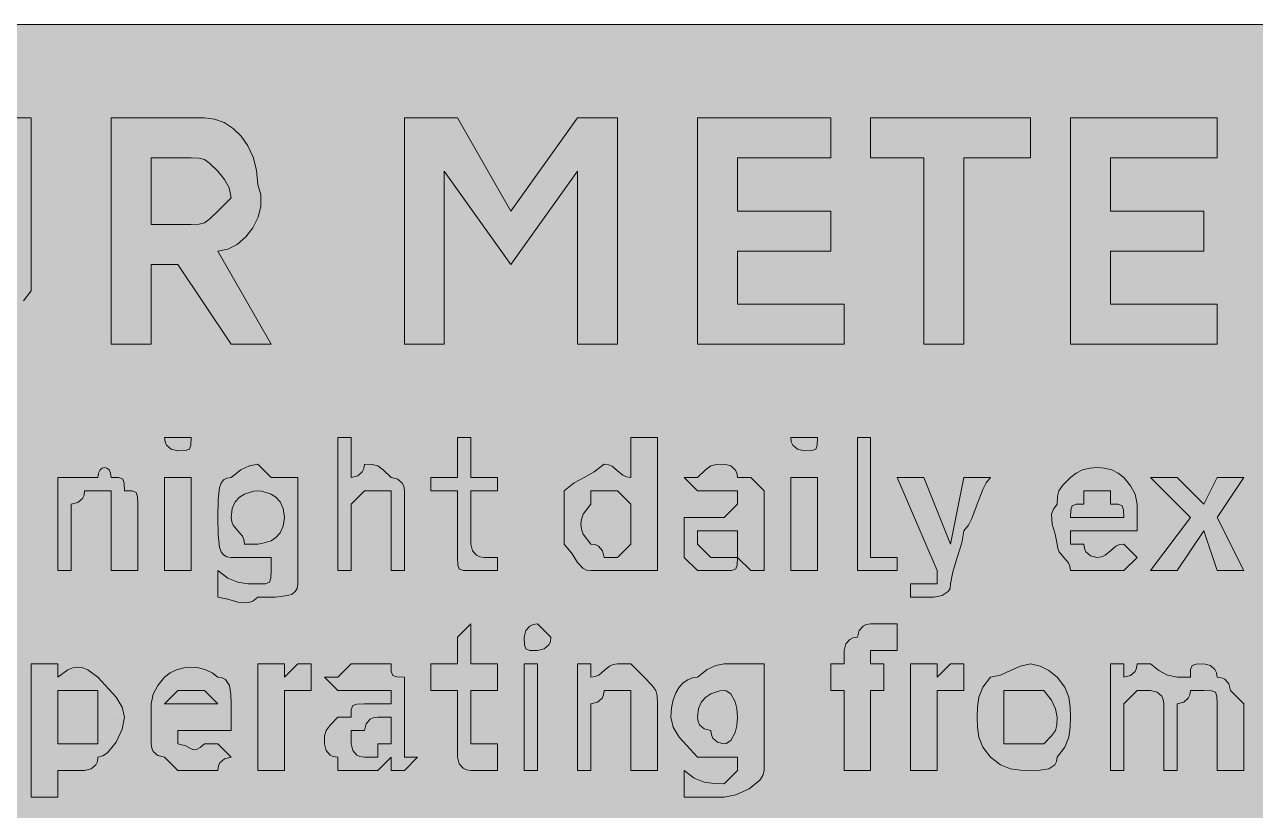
# Model space of a CAD drawing. Header units: metres. Extents: x 10 to 558, y 11 to 259.
# Drawn here: x 253.9 to 364.8, y 188.4 to 259.2 of the extents above; entities that cross this region are included whole.
import ezdxf

# ---------------------------------------------------------------- set-up
doc = ezdxf.new("R2010")
doc.units = ezdxf.units.M
for name, color, linetype, true_color in [('FILL_BLUE_0000FF', 7, 'Continuous', 0x0000ff), ('FILL_WHITE_FFFFFF', 7, 'Continuous', 0xffffff), ('STROKE_WHITE_FFFFFF', 7, 'Continuous', 0xffffff)]:
    doc.layers.add(name, color=color, linetype=linetype, true_color=true_color)

msp = doc.modelspace()

# ---------------------------------------------------------------- hatches: boundary and pattern name
at = {"layer": 'FILL_BLUE_0000FF', "true_color": 0x0000ff}
h = msp.add_hatch(color=7, dxfattribs=at)
h.dxf.hatch_style = 1
h.paths.add_polyline_path([(551.8, 259.15), (552.54, 258.99), (553.8, 258.45), (554.83, 257.68), (555.75, 256.8), (556.54, 256.3), (557.14, 255.71), (557.56, 255.07), (557.85, 254.4), (558.11, 253.09), (558.15, 252), (558.15, 18), (558.15, 15.6), (557.44, 14.72), (556.95, 13.95), (556.46, 13.41), (556.15, 13.25), (555.75, 13.2), (555.3, 12.41), (554.83, 11.81), (554.34, 11.39), (553.8, 11.1), (552.54, 10.84), (550.95, 10.8), (16.95, 10.8), (13.35, 10.8), (13.3, 11.2), (13.14, 11.51), (12.6, 12), (11.83, 12.49), (10.95, 13.2), (10.26, 14.12), (9.9, 15.15), (9.77, 16.41), (9.75, 18), (9.75, 252), (9.75, 254.4), (9.8, 254.8), (9.94, 255.11), (10.35, 255.6), (10.76, 256.09), (10.9, 256.4), (10.95, 256.8), (11.83, 256.99), (12.6, 257.4), (13.35, 258), (14.25, 258.19), (15.15, 258.6), (16.05, 259.01), (16.95, 259.2), (550.95, 259.2), (551.8, 259.15)])
at = {"layer": 'FILL_WHITE_FFFFFF', "true_color": 0xffffff}
h = msp.add_hatch(color=7, dxfattribs=at)
h.dxf.hatch_style = 1
h.paths.add_polyline_path([(242.55, 237.6), (242.55, 236.4), (242.6, 236), (242.74, 235.71), (243.15, 235.35), (243.75, 235.2), (245.55, 233.55), (246.45, 233.01), (247.35, 232.8), (248.23, 233.01), (249, 233.55), (249.54, 234.32), (249.75, 235.2), (250.44, 235.22), (250.8, 235.35), (250.93, 235.71), (250.95, 236.4), (250.95, 237.6), (250.95, 250.8), (254.55, 250.8), (254.55, 237.6), (254.55, 235.2), (253.84, 234.3), (253.35, 233.4), (252.86, 232.5), (252.15, 231.6), (251.65, 231.2), (251.06, 230.91), (249.75, 230.55), (247.35, 230.4), (245.57, 230.42), (243.9, 230.55), (242.46, 230.91), (241.85, 231.2), (241.35, 231.6), (241.16, 232.5), (240.75, 233.4), (240.34, 234.3), (240.15, 235.2), (239.75, 235.25), (239.46, 235.41), (239.1, 235.95), (238.97, 236.72), (238.95, 237.6), (238.95, 250.8), (242.55, 250.8), (242.55, 237.6)])
h = msp.add_hatch(color=7, dxfattribs=at)
h.dxf.hatch_style = 1
h.paths.add_polyline_path([(270.15, 250.8), (271.05, 250.69), (271.91, 250.37), (272.72, 249.85), (273.45, 249.15), (274.06, 248.28), (274.54, 247.26), (274.84, 246.09), (274.95, 244.8), (275.24, 243.85), (275.23, 242.85), (274.97, 241.85), (274.5, 240.9), (273.86, 240.07), (273.09, 239.4), (272.24, 238.96), (271.35, 238.8), (276.15, 230.4), (272.55, 230.4), (267.75, 237.6), (265.35, 237.6), (265.35, 230.4), (261.75, 230.4), (261.75, 250.8), (270.15, 250.8)])
h.paths.add_polyline_path([(269.66, 241.22), (270.15, 241.35), (270.64, 241.71), (271.35, 242.4), (272.55, 243.6), (272.36, 244.48), (271.95, 245.25), (271.35, 246), (270.64, 246.69), (270.15, 247.05), (269.66, 247.18), (268.95, 247.2), (265.35, 247.2), (265.35, 241.2), (268.95, 241.2), (269.66, 241.22)], flags=16)
h = msp.add_hatch(color=7, dxfattribs=at)
h.dxf.hatch_style = 1
h.paths.add_polyline_path([(288.15, 250.8), (292.95, 250.8), (297.75, 242.4), (303.75, 250.8), (307.35, 250.8), (307.35, 230.4), (303.75, 230.4), (303.75, 246), (297.75, 237.6), (291.75, 246), (291.75, 230.4), (288.15, 230.4), (288.15, 250.8)])
h = msp.add_hatch(color=7, dxfattribs=at)
h.dxf.hatch_style = 1
h.paths.add_polyline_path([(314.55, 250.8), (326.55, 250.8), (326.55, 247.2), (318.15, 247.2), (318.15, 242.4), (326.55, 242.4), (326.55, 238.8), (318.15, 238.8), (318.15, 234), (327.75, 234), (327.75, 230.4), (314.55, 230.4), (314.55, 250.8)])
h = msp.add_hatch(color=7, dxfattribs=at)
h.dxf.hatch_style = 1
h.paths.add_polyline_path([(344.55, 247.2), (338.55, 247.2), (338.55, 230.4), (334.95, 230.4), (334.95, 247.2), (330.15, 247.2), (330.15, 250.8), (344.55, 250.8), (344.55, 247.2)])
h = msp.add_hatch(color=7, dxfattribs=at)
h.dxf.hatch_style = 1
h.paths.add_polyline_path([(348.15, 250.8), (361.35, 250.8), (361.35, 247.2), (351.75, 247.2), (351.75, 242.4), (360.15, 242.4), (360.15, 238.8), (351.75, 238.8), (351.75, 234), (361.35, 234), (361.35, 230.4), (348.15, 230.4), (348.15, 250.8)])
h = msp.add_hatch(color=7, dxfattribs=at)
h.dxf.hatch_style = 1
h.paths.add_polyline_path([(268.93, 221.31), (268.8, 220.95), (268.44, 220.82), (267.75, 220.8), (267.15, 220.95), (266.74, 221.31), (266.6, 221.6), (266.55, 222), (267.75, 222), (268.95, 222), (268.93, 221.31)])
h = msp.add_hatch(color=7, dxfattribs=at)
h.dxf.hatch_style = 1
h.paths.add_polyline_path([(286.95, 217.2), (285.75, 217.2), (284.55, 217.2), (283.35, 216), (283.35, 210), (282.15, 210), (282.15, 222), (283.35, 222), (283.35, 218.4), (283.95, 218.55), (284.36, 218.91), (284.5, 219.2), (284.55, 219.6), (285.26, 219.58), (285.75, 219.45), (286.24, 219.09), (286.95, 218.4), (287.55, 218.25), (287.96, 217.89), (288.1, 217.6), (288.15, 217.2), (288.15, 216), (288.15, 210), (286.95, 210), (286.95, 216), (286.95, 217.2)])
h = msp.add_hatch(color=7, dxfattribs=at)
h.dxf.hatch_style = 1
h.paths.add_polyline_path([(294.3, 211.8), (294.66, 211.39), (294.95, 211.25), (295.35, 211.2), (296.55, 211.2), (296.55, 210), (294.15, 210), (293.46, 210.02), (293.1, 210.15), (292.97, 210.51), (292.95, 211.2), (292.95, 217.2), (290.55, 217.2), (290.55, 218.4), (292.95, 218.4), (292.95, 222), (294.15, 222), (294.15, 218.4), (296.55, 218.4), (296.55, 217.2), (294.15, 217.2), (294.15, 212.4), (294.3, 211.8)])
h = msp.add_hatch(color=7, dxfattribs=at)
h.dxf.hatch_style = 1
h.paths.add_polyline_path([(306.15, 210), (304.95, 210), (304.55, 210.05), (304.24, 210.21), (303.75, 210.75), (303.26, 211.52), (302.55, 212.4), (302.55, 217.2), (303.45, 217.91), (304.35, 218.4), (305.25, 218.89), (306.15, 219.6), (306.55, 219.55), (306.86, 219.41), (307.35, 219), (307.84, 218.59), (308.15, 218.45), (308.55, 218.4), (308.55, 222), (310.95, 222), (310.95, 210), (308.55, 210), (307.35, 210), (306.15, 210)])
h.paths.add_polyline_path([(308.55, 213.6), (308.55, 214.8), (308.55, 216), (307.35, 217.2), (304.95, 217.2), (304.95, 216), (304.27, 215.1), (304.11, 214.65), (304.05, 214.2), (304.11, 213.75), (304.27, 213.3), (304.95, 212.4), (305.35, 212.35), (305.64, 212.21), (306, 211.8), (306.15, 211.2), (307.35, 211.2), (308.55, 212.4), (308.55, 213.6)], flags=16)
h = msp.add_hatch(color=7, dxfattribs=at)
h.dxf.hatch_style = 1
h.paths.add_polyline_path([(325.33, 221.31), (325.2, 220.95), (324.84, 220.82), (324.15, 220.8), (323.55, 220.95), (323.14, 221.31), (323, 221.6), (322.95, 222), (324.15, 222), (325.35, 222), (325.33, 221.31)])
h = msp.add_hatch(color=7, dxfattribs=at)
h.dxf.hatch_style = 1
h.paths.add_polyline_path([(328.95, 222), (330.15, 222), (330.15, 212.4), (330.15, 211.2), (331.35, 211.2), (332.55, 211.2), (332.55, 210), (331.35, 210), (330.15, 210), (328.95, 210), (328.95, 211.2), (328.95, 222)])
h = msp.add_hatch(color=7, dxfattribs=at)
h.dxf.hatch_style = 1
h.paths.add_polyline_path([(278.55, 210), (278.55, 208.8), (278.49, 208.4), (278.32, 208.11), (278.04, 207.89), (277.65, 207.75), (276.52, 207.62), (274.95, 207.6), (274.5, 207.26), (274.05, 207.09), (273.15, 207.15), (272.25, 207.43), (271.35, 207.6), (271.35, 210), (272.25, 209.31), (273.15, 208.95), (274.05, 208.82), (274.95, 208.8), (275.64, 208.82), (276, 208.95), (276.13, 209.31), (276.15, 210), (276.15, 211.2), (274.95, 211.2), (272.55, 211.2), (272.15, 211.26), (271.86, 211.42), (271.64, 211.71), (271.5, 212.1), (271.37, 213.22), (271.35, 214.8), (271.37, 216.37), (271.5, 217.5), (271.64, 217.89), (271.86, 218.17), (272.15, 218.34), (272.55, 218.4), (273.43, 219.09), (274.2, 219.45), (274.95, 219.6), (276.15, 218.4), (277.35, 218.4), (278.55, 218.4), (278.55, 210)])
h.paths.add_polyline_path([(273.75, 216.9), (273.31, 216.61), (272.92, 216.19), (272.65, 215.59), (272.55, 214.8), (272.6, 214.4), (272.74, 214.09), (273.15, 213.6), (273.56, 213.11), (273.7, 212.8), (273.75, 212.4), (274.95, 212.4), (275.32, 212.44), (276.15, 212.7), (276.59, 212.99), (276.97, 213.41), (277.25, 214.01), (277.35, 214.8), (277.25, 215.59), (276.97, 216.19), (276.59, 216.61), (276.15, 216.9), (275.32, 217.16), (274.95, 217.2), (274.57, 217.16), (273.75, 216.9)], flags=16)
h = msp.add_hatch(color=7, dxfattribs=at)
h.dxf.hatch_style = 1
h.paths.add_polyline_path([(318, 210.15), (317.64, 210.02), (316.95, 210), (315.75, 210), (314.55, 210), (313.35, 211.2), (313.35, 212.4), (313.35, 214.8), (314.55, 214.8), (315.75, 214.8), (316.95, 214.8), (318.15, 216), (318.15, 217.2), (316.95, 217.2), (315.75, 217.2), (314.55, 217.2), (313.35, 218.4), (314.55, 218.4), (315.26, 219.09), (315.75, 219.45), (316.24, 219.58), (316.95, 219.6), (317.55, 219.45), (317.96, 219.09), (318.1, 218.8), (318.15, 218.4), (319.35, 218.4), (320.55, 217.2), (320.55, 214.8), (320.55, 212.4), (320.55, 211.2), (320.55, 210), (319.35, 210), (318.15, 211.2), (318.13, 210.51), (318, 210.15)])
h.paths.add_polyline_path([(318.15, 212.4), (318.15, 213.6), (316.95, 213.6), (315.75, 213.6), (314.55, 213.6), (314.55, 212.4), (315.75, 211.2), (316.95, 211.2), (318.15, 211.2), (318.15, 212.4)], flags=16)
h = msp.add_hatch(color=7, dxfattribs=at)
h.dxf.hatch_style = 1
h.paths.add_polyline_path([(259.35, 217.2), (259.3, 216.8), (259.16, 216.51), (258.75, 216.15), (258.15, 216), (258.15, 210), (256.95, 210), (256.95, 218.4), (258.15, 218.4), (260.55, 218.4), (260.6, 218.79), (260.74, 219.07), (260.93, 219.24), (261.15, 219.3), (261.37, 219.24), (261.56, 219.07), (261.7, 218.79), (261.75, 218.4), (262.44, 218.38), (262.8, 218.25), (262.93, 217.89), (262.95, 217.2), (263.64, 217.18), (264, 217.05), (264.13, 216.69), (264.15, 216), (264.15, 210), (261.75, 210), (261.75, 216), (261.75, 217.2), (260.55, 217.2), (259.35, 217.2)])
h = msp.add_hatch(color=7, dxfattribs=at)
h.dxf.hatch_style = 1
h.paths.add_polyline_path([(266.55, 210), (266.55, 218.4), (268.95, 218.4), (268.95, 210), (266.55, 210)])
h = msp.add_hatch(color=7, dxfattribs=at)
h.dxf.hatch_style = 1
h.paths.add_polyline_path([(322.95, 210), (322.95, 218.4), (325.35, 218.4), (325.35, 210), (322.95, 210)])
h = msp.add_hatch(color=7, dxfattribs=at)
h.dxf.hatch_style = 1
h.paths.add_polyline_path([(336.15, 210), (332.55, 218.4), (334.95, 218.4), (337.35, 212.4), (338.55, 218.4), (340.95, 218.4), (340.55, 217.9), (340.24, 217.31), (339.75, 216), (339.26, 214.69), (338.95, 214.1), (338.55, 213.6), (338.36, 212.51), (337.95, 211.2), (337.54, 209.89), (337.35, 208.8), (337.3, 208.4), (337.14, 208.11), (336.6, 207.75), (335.83, 207.62), (334.95, 207.6), (333.75, 207.6), (333.75, 208.8), (334.95, 208.8), (336.15, 208.8), (336.15, 210)])
h = msp.add_hatch(color=7, dxfattribs=at)
h.dxf.hatch_style = 1
h.paths.add_polyline_path([(348.1, 210.4), (347.96, 210.71), (347.55, 211.2), (347.14, 211.69), (347, 212), (346.95, 212.4), (346.78, 213.3), (346.5, 214.2), (346.44, 215.1), (346.61, 215.55), (346.95, 216), (346.97, 216.71), (347.1, 217.2), (347.46, 217.69), (348.15, 218.4), (348.65, 218.79), (349.24, 219.07), (349.88, 219.24), (350.55, 219.3), (351.22, 219.24), (351.86, 219.07), (352.45, 218.79), (352.95, 218.4), (353.55, 217.65), (353.96, 216.88), (354.15, 216), (354.15, 213.6), (348.15, 213.6), (348.15, 212.4), (349.35, 212.4), (349.4, 212), (349.54, 211.71), (349.95, 211.35), (350.55, 211.2), (350.95, 211.25), (351.26, 211.39), (351.75, 211.8), (352.24, 212.21), (352.55, 212.35), (352.95, 212.4), (354.15, 211.2), (352.95, 210), (349.35, 210), (348.15, 210), (348.1, 210.4)])
h.paths.add_polyline_path([(352.93, 215.49), (352.8, 215.85), (352.44, 215.98), (351.75, 216), (351.75, 217.2), (349.35, 217.2), (349.35, 216), (348.66, 215.98), (348.3, 215.85), (348.17, 215.49), (348.15, 214.8), (352.95, 214.8), (352.93, 215.49)], flags=16)
h = msp.add_hatch(color=7, dxfattribs=at)
h.dxf.hatch_style = 1
h.paths.add_polyline_path([(360.15, 213.6), (357.75, 210), (355.35, 210), (358.95, 214.8), (355.35, 218.4), (357.75, 218.4), (360.15, 216), (361.35, 218.4), (363.75, 218.4), (361.35, 214.8), (363.75, 210), (361.35, 210), (360.15, 213.6)])
h = msp.add_hatch(color=7, dxfattribs=at)
h.dxf.hatch_style = 1
h.paths.add_polyline_path([(295.35, 194.4), (296.55, 194.4), (296.55, 192), (294.15, 192), (293.75, 192.05), (293.46, 192.19), (293.1, 192.6), (292.95, 193.2), (292.95, 194.4), (292.95, 199.2), (290.55, 199.2), (290.55, 201.6), (292.95, 201.6), (292.95, 204), (294.15, 205.2), (294.15, 201.6), (296.55, 201.6), (296.55, 199.2), (294.15, 199.2), (294.15, 194.4), (295.35, 194.4)])
h = msp.add_hatch(color=7, dxfattribs=at)
h.dxf.hatch_style = 1
h.paths.add_polyline_path([(301.3, 203.6), (301.16, 203.31), (300.75, 202.95), (300.15, 202.8), (299.46, 202.82), (299.1, 202.95), (298.97, 203.31), (298.95, 204), (299.1, 204.6), (299.46, 205.01), (299.75, 205.15), (300.15, 205.2), (301.35, 204), (301.3, 203.6)])
h = msp.add_hatch(color=7, dxfattribs=at)
h.dxf.hatch_style = 1
h.paths.add_polyline_path([(330.15, 192), (327.75, 192), (327.75, 199.2), (326.55, 199.2), (326.55, 201.6), (327.75, 201.6), (327.75, 202.8), (327.9, 203.4), (328.26, 203.81), (328.55, 203.95), (328.95, 204), (329.1, 204.6), (329.46, 205.01), (329.75, 205.15), (330.15, 205.2), (331.35, 205.2), (332.55, 205.2), (332.55, 202.8), (331.35, 202.8), (330.15, 202.8), (330.15, 201.6), (331.35, 201.6), (331.35, 199.2), (330.15, 199.2), (330.15, 192)])
h = msp.add_hatch(color=7, dxfattribs=at)
h.dxf.hatch_style = 1
h.paths.add_polyline_path([(258.3, 201.24), (258.75, 201.3), (259.2, 201.24), (259.65, 201.07), (260.55, 200.4), (262.2, 198.6), (262.74, 197.7), (262.95, 196.8), (262.74, 195.73), (262.2, 194.55), (261.43, 193.59), (261, 193.31), (260.55, 193.2), (260.5, 192.8), (260.36, 192.51), (259.95, 192.15), (259.35, 192), (258.15, 192), (256.95, 192), (256.95, 189.6), (254.55, 189.6), (254.55, 201.6), (256.95, 201.6), (256.95, 200.4), (257.85, 201.07), (258.3, 201.24)])
h.paths.add_polyline_path([(256.95, 195.6), (256.95, 194.4), (259.35, 194.4), (260.55, 194.4), (260.55, 199.2), (258.15, 199.2), (256.95, 199.2), (256.95, 198), (256.95, 195.6)], flags=16)
h = msp.add_hatch(color=7, dxfattribs=at)
h.dxf.hatch_style = 1
h.paths.add_polyline_path([(268.95, 193.95), (269.18, 193.87), (269.44, 193.89), (269.75, 194.06), (270.15, 194.4), (271.35, 194.4), (272.55, 193.2), (271.95, 193.05), (271.54, 192.69), (271.4, 192.4), (271.35, 192), (267.75, 192), (266.55, 193.2), (265.95, 193.35), (265.54, 193.71), (265.4, 194), (265.35, 194.4), (265.35, 198), (265.54, 198.88), (265.95, 199.65), (266.55, 200.4), (267.05, 200.79), (267.64, 201.07), (268.28, 201.24), (268.95, 201.3), (269.62, 201.24), (270.26, 201.07), (270.85, 200.79), (271.35, 200.4), (271.75, 200.35), (272.04, 200.19), (272.4, 199.65), (272.53, 198.88), (272.55, 198), (272.55, 195.6), (267.75, 195.6), (267.75, 194.4), (268.46, 194.23), (268.95, 193.95)])
h.paths.add_polyline_path([(270.15, 199.2), (267.75, 199.2), (266.55, 198), (271.35, 198), (270.15, 199.2)], flags=16)
h = msp.add_hatch(color=7, dxfattribs=at)
h.dxf.hatch_style = 1
h.paths.add_polyline_path([(278.55, 201.6), (279.75, 201.6), (279.75, 199.2), (277.35, 199.2), (277.35, 198), (277.35, 192), (274.95, 192), (274.95, 201.6), (277.35, 201.6), (277.35, 200.4), (278.55, 201.6)])
h = msp.add_hatch(color=7, dxfattribs=at)
h.dxf.hatch_style = 1
h.paths.add_polyline_path([(282.15, 193.2), (281.75, 193.25), (281.46, 193.39), (281.1, 193.8), (280.95, 194.4), (280.97, 195.11), (281.1, 195.6), (281.46, 196.09), (282.15, 196.8), (283.35, 196.8), (283.37, 197.49), (283.5, 197.85), (283.86, 197.98), (284.55, 198), (286.95, 198), (286.95, 199.2), (285.75, 199.2), (284.55, 199.2), (283.35, 199.2), (282.15, 199.2), (280.95, 200.4), (282.15, 200.4), (283.35, 201.6), (284.55, 201.6), (286.95, 201.6), (286.97, 200.91), (287.1, 200.55), (287.46, 200.42), (288.15, 200.4), (288.15, 199.2), (288.15, 196.8), (288.15, 194.4), (288.15, 193.2), (289.35, 193.2), (288.15, 192), (286.95, 192), (286.95, 193.2), (285.75, 192), (284.55, 192), (282.15, 192), (282.15, 193.2)])
h.paths.add_polyline_path([(285.75, 194.4), (286.95, 194.4), (286.95, 196.8), (285.75, 196.8), (285.35, 196.75), (285.06, 196.61), (284.7, 196.2), (284.55, 195.6), (283.35, 195.6), (283.35, 194.4), (283.5, 193.8), (283.86, 193.39), (284.15, 193.25), (284.55, 193.2), (285.75, 193.2), (285.75, 194.4)], flags=16)
h = msp.add_hatch(color=7, dxfattribs=at)
h.dxf.hatch_style = 1
h.paths.add_polyline_path([(298.95, 192), (298.95, 201.6), (300.15, 201.6), (300.15, 192), (298.95, 192)])
h = msp.add_hatch(color=7, dxfattribs=at)
h.dxf.hatch_style = 1
h.paths.add_polyline_path([(306.15, 199.2), (306.1, 198.8), (305.96, 198.51), (305.55, 198.15), (304.95, 198), (304.95, 192), (303.75, 192), (303.75, 201.6), (304.95, 201.6), (304.95, 200.4), (305.35, 200.45), (305.66, 200.59), (306.15, 201), (306.64, 201.41), (306.95, 201.55), (307.35, 201.6), (308.55, 201.6), (309.75, 200.4), (310.44, 199.69), (310.8, 199.2), (310.93, 198.71), (310.95, 198), (310.95, 192), (308.55, 192), (308.55, 198), (308.55, 199.2), (307.35, 199.2), (306.15, 199.2)])
h = msp.add_hatch(color=7, dxfattribs=at)
h.dxf.hatch_style = 1
h.paths.add_polyline_path([(320.44, 191.55), (320.16, 191.12), (319.2, 190.35), (318.02, 189.81), (316.95, 189.6), (313.35, 189.6), (313.35, 192), (314.25, 191.31), (315.15, 190.95), (316.05, 190.82), (316.95, 190.8), (318.15, 192), (318.15, 193.2), (316.95, 193.2), (314.55, 193.2), (312.9, 195), (312.36, 195.9), (312.15, 196.8), (312.2, 197.64), (312.36, 198.37), (312.59, 198.99), (312.9, 199.5), (313.26, 199.89), (313.67, 200.17), (314.1, 200.34), (314.55, 200.4), (315.43, 201.09), (316.2, 201.45), (316.95, 201.6), (318.15, 201.6), (320.55, 201.6), (320.55, 192), (320.44, 191.55)])
h.paths.add_polyline_path([(315.75, 198.9), (315.31, 198.61), (314.92, 198.19), (314.65, 197.59), (314.55, 196.8), (314.6, 196.4), (314.74, 196.11), (315.15, 195.75), (315.75, 195.6), (315.8, 195.2), (315.94, 194.91), (316.35, 194.55), (316.95, 194.4), (317.14, 194.44), (317.55, 194.7), (317.96, 195.41), (318.1, 196.01), (318.15, 196.8), (318.1, 197.59), (317.96, 198.19), (317.55, 198.9), (317.14, 199.16), (316.95, 199.2), (316.57, 199.16), (315.75, 198.9)], flags=16)
h = msp.add_hatch(color=7, dxfattribs=at)
h.dxf.hatch_style = 1
h.paths.add_polyline_path([(337.35, 201.6), (338.55, 201.6), (338.55, 199.2), (336.15, 199.2), (336.15, 198), (336.15, 192), (333.75, 192), (333.75, 201.6), (336.15, 201.6), (336.15, 200.4), (337.35, 201.6)])
h = msp.add_hatch(color=7, dxfattribs=at)
h.dxf.hatch_style = 1
h.paths.add_polyline_path([(339.9, 198.6), (340.26, 199.5), (340.95, 200.4), (341.85, 200.59), (342.75, 201), (343.65, 201.41), (344.55, 201.6), (345.43, 201.41), (346.2, 201), (346.95, 200.4), (347.64, 199.5), (348, 198.6), (348.13, 197.7), (348.15, 196.8), (348.13, 195.9), (348, 195), (347.64, 194.1), (346.95, 193.2), (346.9, 192.8), (346.74, 192.51), (346.2, 192.15), (345.43, 192.02), (344.55, 192), (343.65, 192.02), (342.75, 192.15), (341.85, 192.51), (340.95, 193.2), (340.26, 194.1), (339.9, 195), (339.77, 195.9), (339.75, 196.8), (339.77, 197.7), (339.9, 198.6)])
h.paths.add_polyline_path([(342.15, 196.8), (342.15, 194.4), (344.55, 194.4), (345.75, 194.4), (346.44, 195.11), (346.8, 195.6), (346.93, 196.09), (346.95, 196.8), (346.8, 197.55), (346.44, 198.32), (345.75, 199.2), (344.55, 199.2), (342.15, 199.2), (342.15, 196.8)], flags=16)
h = msp.add_hatch(color=7, dxfattribs=at)
h.dxf.hatch_style = 1
h.paths.add_polyline_path([(352.95, 200.4), (353.55, 200.55), (353.96, 200.91), (354.1, 201.2), (354.15, 201.6), (355.35, 201.6), (356.1, 201), (356.87, 200.59), (357.75, 200.4), (358.95, 200.4), (358.97, 201.09), (359.1, 201.45), (359.46, 201.58), (360.15, 201.6), (360.75, 201.45), (361.16, 201.09), (361.3, 200.8), (361.35, 200.4), (361.75, 200.35), (362.04, 200.21), (362.4, 199.8), (362.55, 199.2), (363.75, 198), (363.75, 192), (361.35, 192), (361.35, 198), (361.33, 198.69), (361.2, 199.05), (360.84, 199.18), (360.15, 199.2), (358.95, 199.2), (358.9, 198.8), (358.76, 198.51), (358.35, 198.15), (357.75, 198), (357.75, 192), (356.55, 192), (356.55, 198), (356.5, 198.4), (356.36, 198.69), (355.95, 199.05), (355.35, 199.2), (354.15, 199.2), (352.95, 198), (352.95, 192), (351.75, 192), (351.75, 201.6), (352.95, 201.6), (352.95, 200.4)])

# ---------------------------------------------------------------- linework, layer by layer
at = {"layer": 'FILL_BLUE_0000FF', "lineweight": 0, "true_color": 0x0000ff}
msp.add_lwpolyline([(16.95, 259.2), (550.95, 259.2)], dxfattribs=at)
at = {"layer": 'FILL_WHITE_FFFFFF', "lineweight": 0, "true_color": 0xffffff}
msp.add_lwpolyline([(250.95, 250.8), (254.55, 250.8), (254.55, 237.6), (254.55, 235.2), (253.84, 234.3)], dxfattribs=at)
for points in [[(270.15, 250.8), (271.05, 250.69), (271.91, 250.37), (272.72, 249.85), (273.45, 249.15), (274.06, 248.28), (274.54, 247.26), (274.84, 246.09), (274.95, 244.8), (275.24, 243.85), (275.23, 242.85), (274.97, 241.85), (274.5, 240.9), (273.86, 240.07), (273.09, 239.4), (272.24, 238.96), (271.35, 238.8), (276.15, 230.4), (272.55, 230.4), (267.75, 237.6), (265.35, 237.6), (265.35, 230.4), (261.75, 230.4), (261.75, 250.8)], [(288.15, 250.8), (292.95, 250.8), (297.75, 242.4), (303.75, 250.8), (307.35, 250.8), (307.35, 230.4), (303.75, 230.4), (303.75, 246), (297.75, 237.6), (291.75, 246), (291.75, 230.4), (288.15, 230.4)], [(314.55, 250.8), (326.55, 250.8), (326.55, 247.2), (318.15, 247.2), (318.15, 242.4), (326.55, 242.4), (326.55, 238.8), (318.15, 238.8), (318.15, 234), (327.75, 234), (327.75, 230.4), (314.55, 230.4)], [(344.55, 247.2), (338.55, 247.2), (338.55, 230.4), (334.95, 230.4), (334.95, 247.2), (330.15, 247.2), (330.15, 250.8), (344.55, 250.8)], [(348.15, 250.8), (361.35, 250.8), (361.35, 247.2), (351.75, 247.2), (351.75, 242.4), (360.15, 242.4), (360.15, 238.8), (351.75, 238.8), (351.75, 234), (361.35, 234), (361.35, 230.4), (348.15, 230.4)], [(269.66, 241.22), (270.15, 241.35), (270.64, 241.71), (271.35, 242.4), (272.55, 243.6), (272.36, 244.48), (271.95, 245.25), (271.35, 246), (270.64, 246.69), (270.15, 247.05), (269.66, 247.18), (268.95, 247.2), (265.35, 247.2), (265.35, 241.2), (268.95, 241.2)], [(268.93, 221.31), (268.8, 220.95), (268.44, 220.82), (267.75, 220.8), (267.15, 220.95), (266.74, 221.31), (266.6, 221.6), (266.55, 222), (267.75, 222), (268.95, 222)], [(286.95, 217.2), (285.75, 217.2), (284.55, 217.2), (283.35, 216), (283.35, 210), (282.15, 210), (282.15, 222), (283.35, 222), (283.35, 218.4), (283.95, 218.55), (284.36, 218.91), (284.5, 219.2), (284.55, 219.6), (285.26, 219.58), (285.75, 219.45), (286.24, 219.09), (286.95, 218.4), (287.55, 218.25), (287.96, 217.89), (288.1, 217.6), (288.15, 217.2), (288.15, 216), (288.15, 210), (286.95, 210), (286.95, 216)], [(294.3, 211.8), (294.66, 211.39), (294.95, 211.25), (295.35, 211.2), (296.55, 211.2), (296.55, 210), (294.15, 210), (293.46, 210.02), (293.1, 210.15), (292.97, 210.51), (292.95, 211.2), (292.95, 217.2), (290.55, 217.2), (290.55, 218.4), (292.95, 218.4), (292.95, 222), (294.15, 222), (294.15, 218.4), (296.55, 218.4), (296.55, 217.2), (294.15, 217.2), (294.15, 212.4)], [(306.15, 210), (304.95, 210), (304.55, 210.05), (304.24, 210.21), (303.75, 210.75), (303.26, 211.52), (302.55, 212.4), (302.55, 217.2), (303.45, 217.91), (304.35, 218.4), (305.25, 218.89), (306.15, 219.6), (306.55, 219.55), (306.86, 219.41), (307.35, 219), (307.84, 218.59), (308.15, 218.45), (308.55, 218.4), (308.55, 222), (310.95, 222), (310.95, 210), (308.55, 210), (307.35, 210)], [(325.33, 221.31), (325.2, 220.95), (324.84, 220.82), (324.15, 220.8), (323.55, 220.95), (323.14, 221.31), (323, 221.6), (322.95, 222), (324.15, 222), (325.35, 222)], [(328.95, 222), (330.15, 222), (330.15, 212.4), (330.15, 211.2), (331.35, 211.2), (332.55, 211.2), (332.55, 210), (331.35, 210), (330.15, 210), (328.95, 210), (328.95, 211.2)], [(278.55, 210), (278.55, 208.8), (278.49, 208.4), (278.32, 208.11), (278.04, 207.89), (277.65, 207.75), (276.52, 207.62), (274.95, 207.6), (274.5, 207.26), (274.05, 207.09), (273.15, 207.15), (272.25, 207.43), (271.35, 207.6), (271.35, 210), (272.25, 209.31), (273.15, 208.95), (274.05, 208.82), (274.95, 208.8), (275.64, 208.82), (276, 208.95), (276.13, 209.31), (276.15, 210), (276.15, 211.2), (274.95, 211.2), (272.55, 211.2), (272.15, 211.26), (271.86, 211.42), (271.64, 211.71), (271.5, 212.1), (271.37, 213.22), (271.35, 214.8), (271.37, 216.37), (271.5, 217.5), (271.64, 217.89), (271.86, 218.17), (272.15, 218.34), (272.55, 218.4), (273.43, 219.09), (274.2, 219.45), (274.95, 219.6), (276.15, 218.4), (277.35, 218.4), (278.55, 218.4)], [(318, 210.15), (317.64, 210.02), (316.95, 210), (315.75, 210), (314.55, 210), (313.35, 211.2), (313.35, 212.4), (313.35, 214.8), (314.55, 214.8), (315.75, 214.8), (316.95, 214.8), (318.15, 216), (318.15, 217.2), (316.95, 217.2), (315.75, 217.2), (314.55, 217.2), (313.35, 218.4), (314.55, 218.4), (315.26, 219.09), (315.75, 219.45), (316.24, 219.58), (316.95, 219.6), (317.55, 219.45), (317.96, 219.09), (318.1, 218.8), (318.15, 218.4), (319.35, 218.4), (320.55, 217.2), (320.55, 214.8), (320.55, 212.4), (320.55, 211.2), (320.55, 210), (319.35, 210), (318.15, 211.2), (318.13, 210.51)], [(259.35, 217.2), (259.3, 216.8), (259.16, 216.51), (258.75, 216.15), (258.15, 216), (258.15, 210), (256.95, 210), (256.95, 218.4), (258.15, 218.4), (260.55, 218.4), (260.6, 218.79), (260.74, 219.07), (260.93, 219.24), (261.15, 219.3), (261.37, 219.24), (261.56, 219.07), (261.7, 218.79), (261.75, 218.4), (262.44, 218.38), (262.8, 218.25), (262.93, 217.89), (262.95, 217.2), (263.64, 217.18), (264, 217.05), (264.13, 216.69), (264.15, 216), (264.15, 210), (261.75, 210), (261.75, 216), (261.75, 217.2), (260.55, 217.2)], [(266.55, 210), (266.55, 218.4), (268.95, 218.4), (268.95, 210)], [(322.95, 210), (322.95, 218.4), (325.35, 218.4), (325.35, 210)], [(336.15, 210), (332.55, 218.4), (334.95, 218.4), (337.35, 212.4), (338.55, 218.4), (340.95, 218.4), (340.55, 217.9), (340.24, 217.31), (339.75, 216), (339.26, 214.69), (338.95, 214.1), (338.55, 213.6), (338.36, 212.51), (337.95, 211.2), (337.54, 209.89), (337.35, 208.8), (337.3, 208.4), (337.14, 208.11), (336.6, 207.75), (335.83, 207.62), (334.95, 207.6), (333.75, 207.6), (333.75, 208.8), (334.95, 208.8), (336.15, 208.8)], [(348.1, 210.4), (347.96, 210.71), (347.55, 211.2), (347.14, 211.69), (347, 212), (346.95, 212.4), (346.78, 213.3), (346.5, 214.2), (346.44, 215.1), (346.61, 215.55), (346.95, 216), (346.97, 216.71), (347.1, 217.2), (347.46, 217.69), (348.15, 218.4), (348.65, 218.79), (349.24, 219.07), (349.88, 219.24), (350.55, 219.3), (351.22, 219.24), (351.86, 219.07), (352.45, 218.79), (352.95, 218.4), (353.55, 217.65), (353.96, 216.88), (354.15, 216), (354.15, 213.6), (348.15, 213.6), (348.15, 212.4), (349.35, 212.4), (349.4, 212), (349.54, 211.71), (349.95, 211.35), (350.55, 211.2), (350.95, 211.25), (351.26, 211.39), (351.75, 211.8), (352.24, 212.21), (352.55, 212.35), (352.95, 212.4), (354.15, 211.2), (352.95, 210), (349.35, 210), (348.15, 210)], [(360.15, 213.6), (357.75, 210), (355.35, 210), (358.95, 214.8), (355.35, 218.4), (357.75, 218.4), (360.15, 216), (361.35, 218.4), (363.75, 218.4), (361.35, 214.8), (363.75, 210), (361.35, 210)], [(273.75, 216.9), (273.31, 216.61), (272.92, 216.19), (272.65, 215.59), (272.55, 214.8), (272.6, 214.4), (272.74, 214.09), (273.15, 213.6), (273.56, 213.11), (273.7, 212.8), (273.75, 212.4), (274.95, 212.4), (275.32, 212.44), (276.15, 212.7), (276.59, 212.99), (276.97, 213.41), (277.25, 214.01), (277.35, 214.8), (277.25, 215.59), (276.97, 216.19), (276.59, 216.61), (276.15, 216.9), (275.32, 217.16), (274.95, 217.2), (274.57, 217.16)], [(308.55, 213.6), (308.55, 214.8), (308.55, 216), (307.35, 217.2), (304.95, 217.2), (304.95, 216), (304.27, 215.1), (304.11, 214.65), (304.05, 214.2), (304.11, 213.75), (304.27, 213.3), (304.95, 212.4), (305.35, 212.35), (305.64, 212.21), (306, 211.8), (306.15, 211.2), (307.35, 211.2), (308.55, 212.4)], [(352.93, 215.49), (352.8, 215.85), (352.44, 215.98), (351.75, 216), (351.75, 217.2), (349.35, 217.2), (349.35, 216), (348.66, 215.98), (348.3, 215.85), (348.17, 215.49), (348.15, 214.8), (352.95, 214.8)], [(318.15, 212.4), (318.15, 213.6), (316.95, 213.6), (315.75, 213.6), (314.55, 213.6), (314.55, 212.4), (315.75, 211.2), (316.95, 211.2), (318.15, 211.2)], [(295.35, 194.4), (296.55, 194.4), (296.55, 192), (294.15, 192), (293.75, 192.05), (293.46, 192.19), (293.1, 192.6), (292.95, 193.2), (292.95, 194.4), (292.95, 199.2), (290.55, 199.2), (290.55, 201.6), (292.95, 201.6), (292.95, 204), (294.15, 205.2), (294.15, 201.6), (296.55, 201.6), (296.55, 199.2), (294.15, 199.2), (294.15, 194.4)], [(301.3, 203.6), (301.16, 203.31), (300.75, 202.95), (300.15, 202.8), (299.46, 202.82), (299.1, 202.95), (298.97, 203.31), (298.95, 204), (299.1, 204.6), (299.46, 205.01), (299.75, 205.15), (300.15, 205.2), (301.35, 204)], [(330.15, 192), (327.75, 192), (327.75, 199.2), (326.55, 199.2), (326.55, 201.6), (327.75, 201.6), (327.75, 202.8), (327.9, 203.4), (328.26, 203.81), (328.55, 203.95), (328.95, 204), (329.1, 204.6), (329.46, 205.01), (329.75, 205.15), (330.15, 205.2), (331.35, 205.2), (332.55, 205.2), (332.55, 202.8), (331.35, 202.8), (330.15, 202.8), (330.15, 201.6), (331.35, 201.6), (331.35, 199.2), (330.15, 199.2)], [(258.3, 201.24), (258.75, 201.3), (259.2, 201.24), (259.65, 201.07), (260.55, 200.4), (262.2, 198.6), (262.74, 197.7), (262.95, 196.8), (262.74, 195.73), (262.2, 194.55), (261.43, 193.59), (261, 193.31), (260.55, 193.2), (260.5, 192.8), (260.36, 192.51), (259.95, 192.15), (259.35, 192), (258.15, 192), (256.95, 192), (256.95, 189.6), (254.55, 189.6), (254.55, 201.6), (256.95, 201.6), (256.95, 200.4), (257.85, 201.07)], [(268.95, 193.95), (269.18, 193.87), (269.44, 193.89), (269.75, 194.06), (270.15, 194.4), (271.35, 194.4), (272.55, 193.2), (271.95, 193.05), (271.54, 192.69), (271.4, 192.4), (271.35, 192), (267.75, 192), (266.55, 193.2), (265.95, 193.35), (265.54, 193.71), (265.4, 194), (265.35, 194.4), (265.35, 198), (265.54, 198.88), (265.95, 199.65), (266.55, 200.4), (267.05, 200.79), (267.64, 201.07), (268.28, 201.24), (268.95, 201.3), (269.62, 201.24), (270.26, 201.07), (270.85, 200.79), (271.35, 200.4), (271.75, 200.35), (272.04, 200.19), (272.4, 199.65), (272.53, 198.88), (272.55, 198), (272.55, 195.6), (267.75, 195.6), (267.75, 194.4), (268.46, 194.23)], [(278.55, 201.6), (279.75, 201.6), (279.75, 199.2), (277.35, 199.2), (277.35, 198), (277.35, 192), (274.95, 192), (274.95, 201.6), (277.35, 201.6), (277.35, 200.4)], [(282.15, 193.2), (281.75, 193.25), (281.46, 193.39), (281.1, 193.8), (280.95, 194.4), (280.97, 195.11), (281.1, 195.6), (281.46, 196.09), (282.15, 196.8), (283.35, 196.8), (283.37, 197.49), (283.5, 197.85), (283.86, 197.98), (284.55, 198), (286.95, 198), (286.95, 199.2), (285.75, 199.2), (284.55, 199.2), (283.35, 199.2), (282.15, 199.2), (280.95, 200.4), (282.15, 200.4), (283.35, 201.6), (284.55, 201.6), (286.95, 201.6), (286.97, 200.91), (287.1, 200.55), (287.46, 200.42), (288.15, 200.4), (288.15, 199.2), (288.15, 196.8), (288.15, 194.4), (288.15, 193.2), (289.35, 193.2), (288.15, 192), (286.95, 192), (286.95, 193.2), (285.75, 192), (284.55, 192), (282.15, 192)], [(298.95, 192), (298.95, 201.6), (300.15, 201.6), (300.15, 192)], [(306.15, 199.2), (306.1, 198.8), (305.96, 198.51), (305.55, 198.15), (304.95, 198), (304.95, 192), (303.75, 192), (303.75, 201.6), (304.95, 201.6), (304.95, 200.4), (305.35, 200.45), (305.66, 200.59), (306.15, 201), (306.64, 201.41), (306.95, 201.55), (307.35, 201.6), (308.55, 201.6), (309.75, 200.4), (310.44, 199.69), (310.8, 199.2), (310.93, 198.71), (310.95, 198), (310.95, 192), (308.55, 192), (308.55, 198), (308.55, 199.2), (307.35, 199.2)], [(320.44, 191.55), (320.16, 191.12), (319.2, 190.35), (318.02, 189.81), (316.95, 189.6), (313.35, 189.6), (313.35, 192), (314.25, 191.31), (315.15, 190.95), (316.05, 190.82), (316.95, 190.8), (318.15, 192), (318.15, 193.2), (316.95, 193.2), (314.55, 193.2), (312.9, 195), (312.36, 195.9), (312.15, 196.8), (312.2, 197.64), (312.36, 198.37), (312.59, 198.99), (312.9, 199.5), (313.26, 199.89), (313.67, 200.17), (314.1, 200.34), (314.55, 200.4), (315.43, 201.09), (316.2, 201.45), (316.95, 201.6), (318.15, 201.6), (320.55, 201.6), (320.55, 192)], [(337.35, 201.6), (338.55, 201.6), (338.55, 199.2), (336.15, 199.2), (336.15, 198), (336.15, 192), (333.75, 192), (333.75, 201.6), (336.15, 201.6), (336.15, 200.4)], [(339.9, 198.6), (340.26, 199.5), (340.95, 200.4), (341.85, 200.59), (342.75, 201), (343.65, 201.41), (344.55, 201.6), (345.43, 201.41), (346.2, 201), (346.95, 200.4), (347.64, 199.5), (348, 198.6), (348.13, 197.7), (348.15, 196.8), (348.13, 195.9), (348, 195), (347.64, 194.1), (346.95, 193.2), (346.9, 192.8), (346.74, 192.51), (346.2, 192.15), (345.43, 192.02), (344.55, 192), (343.65, 192.02), (342.75, 192.15), (341.85, 192.51), (340.95, 193.2), (340.26, 194.1), (339.9, 195), (339.77, 195.9), (339.75, 196.8), (339.77, 197.7)], [(352.95, 200.4), (353.55, 200.55), (353.96, 200.91), (354.1, 201.2), (354.15, 201.6), (355.35, 201.6), (356.1, 201), (356.87, 200.59), (357.75, 200.4), (358.95, 200.4), (358.97, 201.09), (359.1, 201.45), (359.46, 201.58), (360.15, 201.6), (360.75, 201.45), (361.16, 201.09), (361.3, 200.8), (361.35, 200.4), (361.75, 200.35), (362.04, 200.21), (362.4, 199.8), (362.55, 199.2), (363.75, 198), (363.75, 192), (361.35, 192), (361.35, 198), (361.33, 198.69), (361.2, 199.05), (360.84, 199.18), (360.15, 199.2), (358.95, 199.2), (358.9, 198.8), (358.76, 198.51), (358.35, 198.15), (357.75, 198), (357.75, 192), (356.55, 192), (356.55, 198), (356.5, 198.4), (356.36, 198.69), (355.95, 199.05), (355.35, 199.2), (354.15, 199.2), (352.95, 198), (352.95, 192), (351.75, 192), (351.75, 201.6), (352.95, 201.6)], [(256.95, 195.6), (256.95, 194.4), (259.35, 194.4), (260.55, 194.4), (260.55, 199.2), (258.15, 199.2), (256.95, 199.2), (256.95, 198)], [(270.15, 199.2), (267.75, 199.2), (266.55, 198), (271.35, 198)], [(315.75, 198.9), (315.31, 198.61), (314.92, 198.19), (314.65, 197.59), (314.55, 196.8), (314.6, 196.4), (314.74, 196.11), (315.15, 195.75), (315.75, 195.6), (315.8, 195.2), (315.94, 194.91), (316.35, 194.55), (316.95, 194.4), (317.14, 194.44), (317.55, 194.7), (317.96, 195.41), (318.1, 196.01), (318.15, 196.8), (318.1, 197.59), (317.96, 198.19), (317.55, 198.9), (317.14, 199.16), (316.95, 199.2), (316.57, 199.16)], [(342.15, 196.8), (342.15, 194.4), (344.55, 194.4), (345.75, 194.4), (346.44, 195.11), (346.8, 195.6), (346.93, 196.09), (346.95, 196.8), (346.8, 197.55), (346.44, 198.32), (345.75, 199.2), (344.55, 199.2), (342.15, 199.2)], [(285.75, 194.4), (286.95, 194.4), (286.95, 196.8), (285.75, 196.8), (285.35, 196.75), (285.06, 196.61), (284.7, 196.2), (284.55, 195.6), (283.35, 195.6), (283.35, 194.4), (283.5, 193.8), (283.86, 193.39), (284.15, 193.25), (284.55, 193.2), (285.75, 193.2)]]:
    msp.add_lwpolyline(points, close=True, dxfattribs=at)
at = {"layer": 'STROKE_WHITE_FFFFFF', "lineweight": 0, "true_color": 0xffffff}
for points in [[(261.75, 230.4), (261.75, 250.8)], [(261.95, 196.64), (261.95, 196.64)]]:
    msp.add_lwpolyline(points, dxfattribs=at)

doc.saveas('drawing.dxf')
